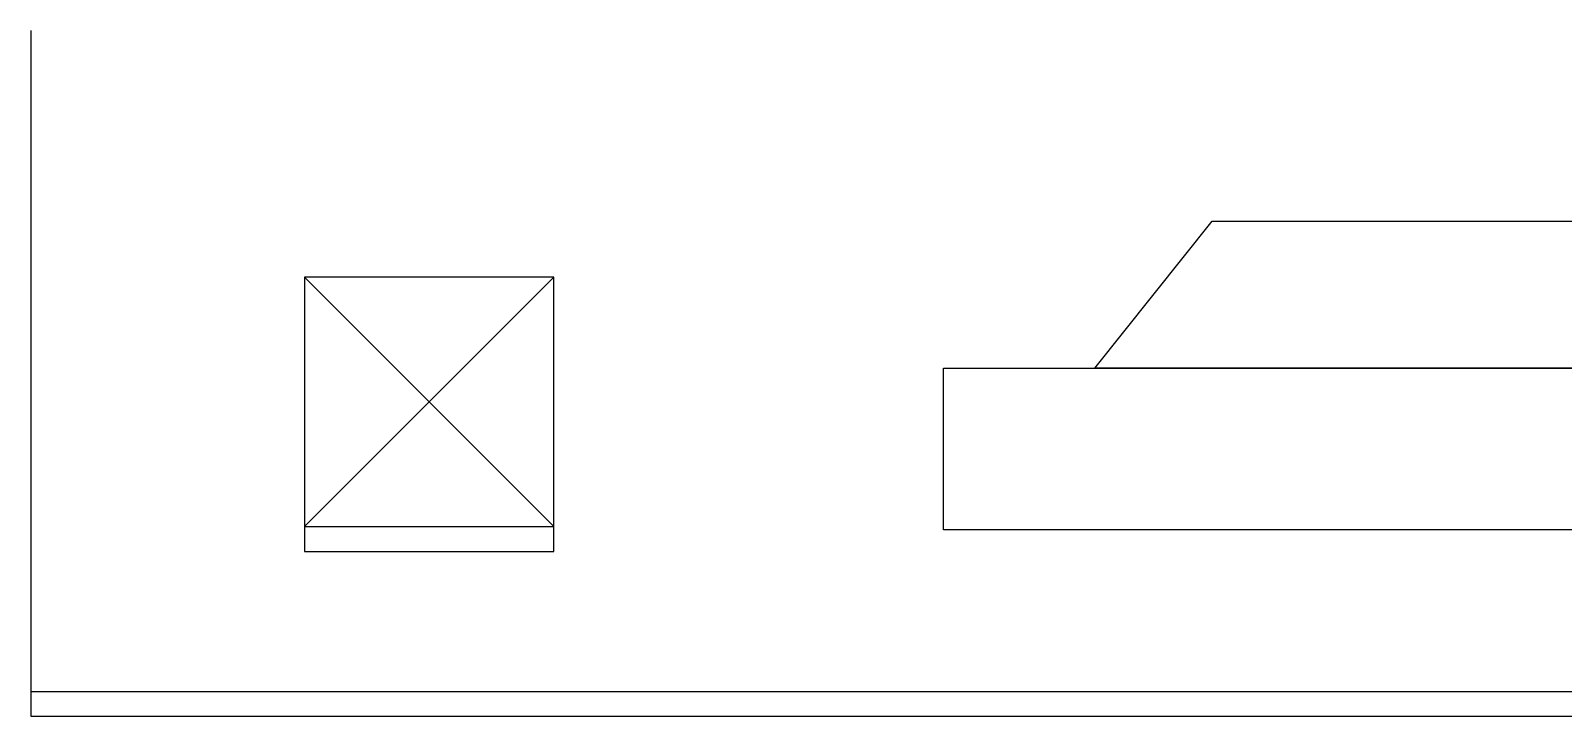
# Model space of a CAD drawing. Extents: x -4747 to 1060961, y -766984 to 396631.
# Drawn here: x 64711 to 65941, y 152212 to 152762 of the extents above; entities that cross this region are included whole.
import ezdxf

# ---------------------------------------------------------------- set-up
doc = ezdxf.new("R2010")
doc.units = 0
doc.header["$LTSCALE"] = 1000
doc.header["$MEASUREMENT"] = 0
doc.layers.add('房间家具布置', color=252, linetype='CONTINUOUS')

# ---------------------------------------------------------------- blocks, each defined once
blk = doc.blocks.new('A$C677C7EBD')
at = {"layer": '房间家具布置'}
for p, q in [((0, 550), (0, 0)), ((854, 279.2), (948, 397.1)), ((948, 397.1), (1452, 397.1)), ((419.8, 352.3), (219.8, 352.3)), ((419.8, 152.3), (219.8, 352.3)), ((419.8, 352.3), (219.8, 152.3)), ((219.8, 352.3), (219.8, 132.3)), ((419.8, 132.3), (419.8, 352.3)), ((732.4, 149.5), (732.4, 279.2)), ((732.4, 279.2), (1667.6, 279.2)), ((1546, 279.2), (854, 279.2)), ((219.8, 152.3), (419.8, 152.3)), ((1667.6, 149.5), (732.4, 149.5)), ((219.8, 132.3), (419.8, 132.3)), ((0, 20), (2400, 20)), ((0, 0), (2400, 0))]:
    blk.add_line(p, q, dxfattribs=at)

msp = doc.modelspace()

# ---------------------------------------------------------------- block references
at = {"layer": '房间家具布置'}
msp.add_blockref('A$C677C7EBD', (64710.7, 152212), dxfattribs=at)

doc.saveas('drawing.dxf')
